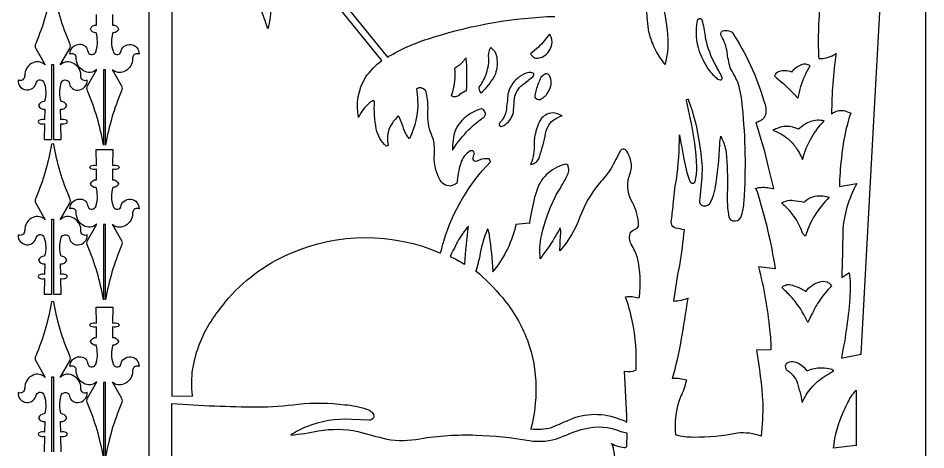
# Model space of a CAD drawing. Header units: millimetres. Extents: x -277 to 2488, y -1000 to 962.
# Drawn here: x 1507 to 2488, y -313 to 153 of the extents above; entities that cross this region are included whole.
import ezdxf

# ---------------------------------------------------------------- set-up
doc = ezdxf.new("R2010")
doc.units = ezdxf.units.MM
doc.layers.add('Image', color=70, linetype='Continuous')

msp = doc.modelspace()

# ---------------------------------------------------------------- linework, layer by layer
at = {"layer": 'Image'}
msp.add_lwpolyline([(1648, -1000), (2488, -1000), (2488, 785), (1648, 785)], close=True, dxfattribs=at)
for points in [[(2375.05, 184.15, 0.034202), (2371.79, 117.85, 0.019484), (2372.27, 109.34, -0.843352), (2372.27, 109.34, 0.143335), (2388.43, 113.24), (2391.16, 114.72), (2391.04, 114.76, 0.038373), (2386.14, 49.53, -0.213333), (2399.56, 53.08, -0.05685), (2406.94, 50.26), (2406.76, 50.51, 0.05908), (2396.68, 1.24, 0.028341), (2394.63, -29.02), (2394.63, -29.02), (2413.44, -25.84), (2413.44, -25.84), (2413.44, -25.84), (2413.44, -25.84, 0.118741), (2398.21, -78.21, -0.005641), (2397.06, -127.3), (2397.06, -127.3), (2404.68, -122.24), (2405.26, -122.18, -0.048828), (2406.01, -145.57, -0.035479), (2396.68, -213.91), (2397.91, -213.91), (2418.03, -209.93), (2418.03, -209.93), (2433.02, 62.08), (2448.02, 334.09, 0.369477)], [(1672.93, 296.5), (1672.93, -255.41), (1695.51, -254.94), (1695.43, -254.58, -0.071599), (1695.58, -225.97, -0.111799), (1717.45, -171.49, -0.013756), (1730.74, -153.67, -0.117537), (1800.83, -101.2, -0.209291), (1963.5, -100.95, -0.01175), (1966.98, -87.9, -0.121455), (2017.47, -2.29), (2017.47, -2.29, 0.470227), (2013.79, 0.89, 0.15703), (2002.58, -1.7, -0.481218), (1998.72, 0.29, -0.110846), (1999.95, 6.66), (1999.91, 7.22, 0.498474), (1995.5, 9.43, 0.206261), (1985.24, -4.21, 0.068391), (1981.2, -25.61), (1981.02, -25.38, -0.101755), (1974.19, -28.42, -0.32838), (1962.36, -20.48, -0.126551), (1956.65, 3.48, 0.047762), (1956.28, 19.84, 0.008141), (1951.32, 33.5, -0.074783), (1949.87, 56.3, 0.063302), (1947.71, 73.44, 0.051081), (1947.1, 74.61, 0.40343), (1937.32, 76.73, -0.02251), (1938.68, 64.12, -0.123386), (1929.73, 22.56, -0.099421), (1924.08, 31.96, 0.046276), (1918.51, 46.24, 0.879107), (1916.98, 46.53, 0.06525), (1908.5, 35.17, 0.149953), (1906.93, 15.42), (1904.72, 14.5, -0.152689), (1893.9, 33.24, -0.055953), (1891.98, 62.9), (1891, 64.05, 0.017043), (1886.73, 61.3, 0.127106), (1874.82, 45.61, -0.192631), (1882.42, 88.9, -0.089961), (1900.06, 107), (1805.4, 223.85, -0.035299)], [(1809.37, 230.07), (1906, 110.79, -0.012698), (1909.17, 112.5, -0.061853), (1956.6, 132.54, -0.06893), (2086.86, 154.83, 0.364267)], [(1780.18, 174.55, -0.06967), (1776.73, 141.39), (1773.71, 150.02, -0.04434), (1757.5, 215.04, -0.072309)], [(1542.95, 183.82, -0.059291), (1525.83, 125.56, 0.248044), (1525.78, 120.09), (1536.01, 102.33, 0.318641), (1523, 104.67, 0.277564), (1514.05, 92.88, -0.02743), (1513.73, 89.11, -0.483016), (1506.87, 85.93, 0.969952), (1526.57, 83.85, -0.704438), (1534.91, 82.82, -0.166429), (1535.17, 62.83, 0.331722), (1528.89, 58.72, 0.340003), (1535.69, 54.53), (1535.47, 43.09, 0.179213), (1529.35, 42.5, 0.599927), (1529.42, 39.44, 0.180821), (1535.38, 38.88), (1535.04, 21.75), (1543.18, 21.75), (1543.18, 102.98), (1545.19, 102.98), (1545.19, 21.75), (1553.34, 21.75), (1553, 38.88, 0.176895), (1559.03, 39.49, 0.599927), (1558.96, 42.54, 0.183169), (1552.92, 43.09), (1552.69, 54.53, 0.340003), (1559.49, 58.72, 0.331722), (1553.22, 62.83, -0.13246), (1553.04, 81.69, -0.600156), (1561.11, 85.01, -0.133888), (1562.43, 81.94, 0.382908), (1571.27, 75.24, 0.435338), (1581.52, 85.93, -0.502435), (1574.66, 89.11, 0.304334), (1566.97, 103.81, 0.35116), (1552.37, 102.33), (1562.6, 120.09, 0.248044), (1562.55, 125.56, -0.059291), (1545.43, 183.82, 0.319458)], [(1608.91, 156.79), (1608.68, 145.35, -0.340003), (1615.48, 141.16, -0.259714), (1612.48, 137.92, -0.122481), (1609.21, 137.05, 0.166429), (1609.46, 117.06, 0.704438), (1617.8, 116.03, -0.969952), (1637.51, 113.95, 0.483016), (1630.65, 110.77, 0.02743), (1630.32, 107, -0.277564), (1621.37, 95.22, -0.318641), (1608.36, 97.55), (1618.59, 79.79, -0.248044), (1618.54, 74.33, 0.059291), (1601.42, 16.07, -0.209547), (1601.19, 15.83), (1601.19, 96.97), (1599.18, 96.97), (1599.18, 15.83, -0.210658), (1598.94, 16.07, 0.059291), (1581.82, 74.33, -0.248044), (1581.77, 79.79), (1592, 97.55, -0.35116), (1577.4, 96.08, -0.304334), (1569.72, 110.77, 0.502435), (1562.86, 113.95, -0.435338), (1573.1, 124.64, -0.382908), (1581.95, 117.94, 0.133888), (1583.27, 114.87, 0.600156), (1591.34, 118.19, 0.13246), (1591.16, 137.05, -0.331722), (1584.88, 141.16, -0.340003), (1591.68, 145.35), (1591.59, 149.97), (1591.46, 156.79, -0.183169)], [(1553.34, -315.63), (1553, -298.5, 0.176895), (1559.03, -297.89, 0.599927), (1558.96, -294.84, 0.183169), (1552.92, -294.29), (1552.69, -282.85, 0.340003), (1559.49, -278.66, 0.331722), (1553.22, -274.55, -0.13246), (1553.04, -255.69, -0.600156), (1561.11, -252.36, -0.133888), (1562.43, -255.44, 0.382908), (1571.27, -262.14, 0.435338), (1581.52, -251.45, -0.502435), (1574.66, -248.27, 0.304334), (1566.97, -233.57, 0.35116), (1552.37, -235.05), (1562.6, -217.29, 0.248044), (1562.55, -211.82, -0.059291), (1545.43, -153.56, 0.319458), (1542.95, -153.56, -0.059291), (1525.83, -211.82, 0.248044), (1525.78, -217.29), (1536.01, -235.05, 0.318641), (1523, -232.71, 0.277564), (1514.05, -244.5, -0.02743), (1513.73, -248.27, -0.483016), (1506.87, -251.45, 0.969952), (1526.57, -253.53, -0.704438), (1534.91, -254.56, -0.166429), (1535.17, -274.55, 0.331722), (1528.89, -278.66, 0.340003), (1535.69, -282.85), (1535.47, -294.29, 0.179213), (1529.35, -294.88, 0.599927), (1529.42, -297.94, 0.180821), (1535.38, -298.5), (1535.04, -315.63)], [(1598.94, -321.31, 0.059291), (1581.82, -263.05, -0.248044), (1581.77, -257.59), (1592, -239.83, -0.35116), (1577.4, -241.3, -0.304334), (1569.72, -226.6, 0.502435), (1562.86, -223.43, -0.435338), (1573.1, -212.74, -0.382908), (1581.95, -219.43, 0.133888), (1583.27, -222.51, 0.600156), (1591.34, -219.19, 0.13246), (1591.16, -200.33, -0.331722), (1584.88, -196.22, -0.340003), (1591.68, -192.03), (1591.59, -187.41), (1591.46, -180.58, -0.183169), (1585.41, -180.04, -0.599927), (1585.34, -176.98, -0.176895), (1591.37, -176.38), (1591.03, -159.25), (1609.33, -159.25), (1608.99, -176.38, -0.180821), (1614.95, -176.94, -0.599927), (1615.02, -180, -0.179213), (1608.91, -180.58), (1608.68, -192.03, -0.340003), (1615.48, -196.22, -0.259714), (1612.48, -199.46, -0.122481), (1609.21, -200.33, 0.166429), (1609.46, -220.32, 0.704438), (1617.8, -221.35, -0.969952), (1637.51, -223.43, 0.483016), (1630.65, -226.6, 0.02743), (1630.32, -230.38, -0.277564), (1621.37, -242.16, -0.318641), (1608.36, -239.83), (1618.59, -257.59, -0.248044), (1618.54, -263.05, 0.059291), (1601.42, -321.31, -0.209547)], [(1601.19, -321.55), (1601.19, -240.41), (1599.18, -240.41), (1599.18, -321.55, -0.210658)], [(1672.93, -342.35), (1672.93, -263.36, 0.014873), (1765.41, -266.97, 0.031739), (1809.67, -263.91, -0.058092), (1859.91, -264.69, -0.07814), (1883.46, -269.43, -0.250814), (1890.94, -275.27, -0.385971), (1888.52, -280.96, -0.089837), (1886.74, -281.42), (1867.05, -280.44, 0.10574), (1818.4, -288.28, 0.035991), (1801.53, -297.35, 0.026158), (1831.42, -292.91, -0.097258), (1874.1, -293.52, 0.007402), (1905.34, -301.68, 0.095299), (1941.2, -301.25, -0.049477), (2001.8, -297.37, -0.034434), (2059.04, -303.16, 0.132182), (2092.7, -300.13, -0.043388), (2118.97, -290.44, -0.163403), (2158.39, -293.36, -0.013113), (2164.63, -295), (2164.63, -295), (2164.45, -309.83, -0.312544), (2161.76, -311.06, -0.100958), (2148.45, -306.9), (2149.89, -310.81), (2149.72, -310.48, -0.054288), (2152.49, -339.82, -0.109153)]]:
    msp.add_lwpolyline(points, format="xyb", dxfattribs=at)
for points in [[(2208.92, 118.44, -0.034074), (2206.22, 103, 0.151169), (2206.22, 103, -0.07518), (2192.71, 125.34, -0.052565), (2188.22, 140.48, -0.073141), (2188.08, 194.27, -0.580823), (2188.63, 194.72, -0.363194), (2188.88, 194.31, -0.0679), (2202.2, 169.12, -0.023199), (2205.07, 159.96, -0.058676), (2209.19, 119.78), (2208.92, 118.44)], [(2244.39, 152.26, 0.202633), (2241.72, 151.52, 0.133269), (2240.72, 150.17, 0.128349), (2243.1, 117.03, 0.05182), (2248.95, 104.31, 0.088349), (2257.88, 91.75, 0.025434), (2261.34, 88.69, 0.175127), (2265.5, 86.34, 0.034498), (2266.5, 86.24, 0.21303), (2267.83, 87.67, 0.168924), (2267.82, 89.15, 0.011192), (2260.28, 102.93, -0.064618), (2250.25, 129.74, -0.003293), (2249.93, 131.16, 0.02375), (2247, 148.5, 0.225661), (2244.39, 152.26, 0.074406)], [(2322.29, -31.37, 0.08948), (2307.63, -30.34, 0.07541), (2304.03, -31.49), (2304.03, -31.02), (2305.62, -34.48), (2305.54, -34.24, -0.037271), (2325.13, -117.68), (2324.95, -117.76), (2307.1, -115.73), (2306.97, -115.73, -0.041457), (2319.14, -183.47, -0.03085), (2320.45, -205.38), (2305.25, -205.61), (2305.02, -205.53, -0.022667), (2311.81, -262.43, -0.029224), (2309.85, -298.65, -0.659418), (2309.85, -298.65, 0.121723), (2284.42, -295.34, -0.049427), (2236.82, -299.83, -0.061954), (2217.74, -297.35, -0.112826), (2223.08, -255.81, 0.058655), (2229.28, -238.61), (2229.62, -238.2, 0.080241), (2214.2, -236.16), (2214.2, -236.16, 0.024994), (2223.65, -195.24, 0.005726), (2231.01, -149.62, -0.069153), (2215.67, -153.13), (2215.67, -153.13, -0.020967), (2221.91, -114.14, 0.017558), (2227.06, -75.62, -0.00761), (2217.54, -73.91, -0.269028), (2212.96, -68.79, -0.059108), (2212.84, -67.27, 0.007336), (2214.94, -48.7, -0.033538), (2218.33, -21.59, 0.034444), (2221.66, 26.94, 0.001864), (2226.15, 2.4, 0.049951), (2232.98, -23.33, 0.613711), (2238.41, -24.15, 0.05585), (2238.7, -23.61, 0.070362), (2240.33, -8.23, 0.04748), (2233.68, 43.75), (2229.26, 64.05, -0.812802), (2230.75, 65.01, -1.759375), (2231.34, 65.02, -0.138737), (2231.2, 64.89, -0.055929), (2243.31, 16.77, -0.031918), (2246.21, -11.26, -0.016029), (2243.77, -41.52, 0.305954), (2245.48, -49.12, 0.348412), (2254.28, -47.59), (2254.75, -46.99, 0.068086), (2260.25, -31, 0.032276), (2265.43, 16.74, -0.048894), (2266.28, 25.33, -0.084675), (2272.08, 7.9, -0.023457), (2273.61, -32.47, 0.057004), (2274.56, -58.13, 0.188044), (2276.98, -64.94, 0.325787), (2286.46, -64.12, 0.079931), (2287.96, -62.32, 0.076135), (2291.54, -44.44, 0.042655), (2289.78, 56.88, 0.069677), (2284.66, 83.79, 0.023183), (2276.59, 99.4, -0.04149), (2273.19, 116.24, 0.095942), (2267.06, 133.41, -0.439496), (2268.54, 139.13, -0.153635), (2271.61, 139.63, -0.112867), (2278.5, 137.86), (2278.5, 137.86, -0.074997), (2313.03, 63.22, -0.162373), (2314.6, 48.54, -0.24717), (2306.22, 40.72, -0.387253), (2304.27, 40.31, -0.019251), (2317.69, -7.92, 0.001087), (2323.39, -31.14, -0.090805)], [(2081.21, 135.5, -0.049943), (2069.23, 121.71, -0.029813), (2060.62, 114.53, 0.108968), (2063.01, 111.33, 0.108523), (2067, 109.5, 0.088283), (2073.18, 110.9, 0.073673), (2077.62, 113.73, 0.076398), (2080.98, 117.66, 0.070836), (2082.82, 121.87, 0.201366), (2083.05, 132.23, 0.067415)], [(2017.6, 121.21, -0.090192), (2021.99, 116.79, -0.118822), (2024.4, 109.15, -0.011004), (2024.43, 108.4, -0.123424), (2021.86, 90.75, -0.00636), (2021.49, 89.88, -0.058583), (2007.18, 71.89, -0.130036), (2005.13, 77.37, -0.02414), (2005.08, 78.46), (2005.1, 78.22, 0.070773), (2012.29, 91.19, 0.091183), (2015.68, 109.32, -0.156732), (2017.22, 120.46, -0.011216), (2017.6, 121.21, -0.491054)], [(1991.47, 74.47, 0.043537), (1990.95, 110.16, -0.077447), (1982.56, 101.27, -0.028907), (1978.65, 98.59), (1978.65, 98.59, -0.100942), (1975.83, 71.96, -0.014363), (1974.83, 69.41), (1974.83, 69.41, 0.172321), (1979.21, 68.19, 0.139568), (1982.93, 69.28, 0.095839), (1984.77, 70.99, -0.112559), (1991.47, 74.47, -0.015818), (1991.47, 74.47)], [(2342.81, 94.68, 0.183607), (2329.29, 95.14, 0.017395), (2328.07, 94.68, 0.099013), (2324.98, 91.65, 0.033254), (2324.26, 90.44, -0.393356), (2324.26, 90.44, -0.04359), (2324.26, 90.44, -0.028131), (2343.22, 73.31, 0.005007), (2349.57, 66.64), (2350.09, 66.81, -0.068403), (2357.4, 91.09, -0.030599), (2362.89, 101.37, 0.537768), (2363, 101.5, 0.334101), (2363, 101.5, 0.21826), (2353.4, 102.57, 0.008192), (2353.08, 102.44, 0.065264), (2344.46, 96.63, 0.022543), (2342.81, 94.68)], [(2026.67, 38.66, 0.253594), (2027.56, 36.56, 0.245654), (2030.03, 36.1, 0.093425), (2036.74, 40.88, 0.097649), (2041.11, 47.63, 0.058885), (2042.33, 52.18, -0.006842), (2043.46, 67.2, -0.111658), (2048.08, 77.02, -0.043601), (2051.14, 80.3, 0.006232), (2062.06, 88.67, 0.173433), (2063.86, 90.43, 0.169444), (2064.13, 92.72, 0.195917), (2059.68, 94.35, 0.037594), (2058.73, 94.24, 0.085432), (2048.58, 89.37, 0.07885), (2041.54, 82.5, 0.092088), (2036.73, 72.78, 0.014127), (2036.32, 71.18, -0.016334), (2034.23, 52.76, -0.110053), (2029.8, 42.66, -0.032723), (2027.58, 40.02, 0.142175)], [(2065.69, 67.12, -0.119653), (2066.3, 72.53, -0.045572), (2070.55, 85.29, -0.109226), (2073.05, 90.09, -0.091656), (2076.82, 93.19, -0.160467), (2079.36, 92.75, -0.129674), (2080.78, 91.45, -0.016032), (2080.9, 91.25, -0.109027), (2082.61, 83.44, -0.112394), (2080.74, 75.32, -0.052311), (2078.59, 71.87, -0.093375), (2075.1, 67.42, -0.075569), (2070.98, 64.8, -0.160698), (2067.81, 65.18, -0.124534), (2066, 66.64, -0.031895)], [(2007.59, 54.91, 0.071106), (1995.79, 49.85, 0.065982), (1986.91, 42.72, 0.068112), (1980.33, 33.65, 0.01377), (1979.33, 31.66, 0.082203), (1976.28, 10.52, 0.394168), (1976.28, 10.52, 0.0328), (1976.39, 10.42, -0.055445), (1994.09, 32.49, -0.034659), (2007.9, 44.46, 0.123772), (2010.82, 46.68, 0.112558), (2012.19, 49.47, 0.148397), (2010.11, 53.47, 0.057815), (2008.64, 54.66, 0.002623), (2007.59, 55.4, -0.288693)], [(2094.78, 47.25, 0.125884), (2084.41, 50.73, 0.104594), (2077.02, 48.25, 0.096412), (2071.95, 43.8, 0.012608), (2071.44, 43.1, 0.080192), (2065.43, 26.3, 0.030803), (2064.61, 19.56, -0.089026), (2062, -1.93, -0.048038), (2060.63, -5.07, 0.126021), (2066.02, -3.11, 0.116339), (2069.35, 0.49, 0.015575), (2069.65, 1.06, 0.032128), (2076.39, 25.38, -0.118616), (2080.04, 36.69, -0.052253), (2083.4, 41.1, -0.071708), (2093.74, 47.41)], [(2350.35, 32.82, 0.126669), (2337.73, 35.92, 0.099967), (2327.11, 33.72, 0.006031), (2322.78, 31.78, -0.06822), (2335.25, 25.41, -0.06671), (2344.9, 16.6, -0.016649), (2347.27, 13.52, -0.057004), (2354.77, 0.21), (2354.77, 0.21, -0.070376), (2364.36, 23.73, -0.058801), (2378.05, 41.92, 0.139509), (2363.51, 41.24, 0.073553), (2356.85, 37.87, 0.016419), (2350.35, 32.82)], [(1543.18, -64.11), (1545.19, -64.11), (1545.19, -145.34), (1553.34, -145.34), (1553, -128.21, 0.176895), (1559.03, -127.6, 0.599927), (1558.96, -124.54, 0.183169), (1552.92, -124), (1552.69, -112.55, 0.340003), (1559.49, -108.36, 0.331722), (1553.22, -104.26, -0.13246), (1553.04, -85.39, -0.600156), (1561.11, -82.07, -0.133888), (1562.43, -85.15, 0.382908), (1571.27, -91.84, 0.435338), (1581.52, -81.15, -0.502435), (1574.66, -77.98, 0.304334), (1566.97, -63.28, 0.35116), (1552.37, -64.75), (1562.6, -46.99, 0.248044), (1562.55, -41.53, -0.059291), (1545.43, 16.73, 0.319458), (1542.95, 16.73, -0.059291), (1525.83, -41.53, 0.248044), (1525.78, -46.99), (1536.01, -64.75, 0.318641), (1523, -62.42, 0.277564), (1514.05, -74.2, -0.02743), (1513.73, -77.98, -0.483016), (1506.87, -81.15, 0.969952), (1526.57, -83.23, -0.704438), (1534.91, -84.26, -0.166429), (1535.17, -104.26, 0.331722), (1528.89, -108.36, 0.340003), (1535.69, -112.55), (1535.47, -124, 0.179213), (1529.35, -124.59, 0.599927), (1529.42, -127.64, 0.180821), (1535.38, -128.21), (1535.04, -145.34), (1543.18, -145.34)], [(1601.19, -70.12), (1599.18, -70.12), (1599.18, -151.26, -0.210658), (1598.94, -151.02, 0.059291), (1581.82, -92.76, -0.248044), (1581.77, -87.3), (1592, -69.54, -0.35116), (1577.4, -71.01, -0.304334), (1569.72, -56.31, 0.502435), (1562.86, -53.14, -0.435338), (1573.1, -42.45, -0.382908), (1581.95, -49.14, 0.133888), (1583.27, -52.22, 0.600156), (1591.34, -48.9, 0.13246), (1591.16, -30.03, -0.331722), (1584.88, -25.93, -0.340003), (1591.68, -21.74), (1591.59, -17.12), (1591.46, -10.29, -0.183169), (1585.41, -9.75, -0.599927), (1585.34, -6.69, -0.176895), (1591.37, -6.08), (1591.03, 11.05), (1609.33, 11.05), (1608.99, -6.08, -0.180821), (1614.95, -6.65, -0.599927), (1615.02, -9.7, -0.179213), (1608.91, -10.29), (1608.68, -21.74, -0.340003), (1615.48, -25.93, -0.259714), (1612.48, -29.17, -0.122481), (1609.21, -30.03, 0.166429), (1609.46, -50.03, 0.704438), (1617.8, -51.06, -0.969952), (1637.51, -53.14, 0.483016), (1630.65, -56.31, 0.02743), (1630.32, -60.09, -0.277564), (1621.37, -71.87, -0.318641), (1608.36, -69.54), (1618.59, -87.3, -0.248044), (1618.54, -92.76, 0.059291), (1601.42, -151.02, -0.209547), (1601.19, -151.25)], [(2178.32, -148.32, 0.087749), (2176.33, -105.8, 0.054125), (2169.57, -91.33, -0.232955), (2168.91, -78.4, -0.123287), (2174.61, -74.7, 0.299135), (2177.56, -70.34, 0.112731), (2171.21, -46.95, -0.211326), (2166.88, -18.87, 0.09911), (2169.9, -5.17, 0.107575), (2164.73, 9.06, 0.520878), (2157.86, 9.84), (2157.61, 9.53, -0.018123), (2147.44, -9.85, -0.052178), (2135.13, -25.17, 0.080687), (2114.13, -61.8, -0.094417), (2092.48, -98.3, -0.97213), (2092.48, -98.3, -0.315954), (2092.48, -98.3, -0.02253), (2093.45, -79.82, 0.101349), (2092.7, -73.52), (2092.7, -73.52, -0.03), (2079.31, -95.59, -0.001316), (2071.03, -107.09, 0.087577), (2070.69, -101.1, -0.07884), (2074.13, -75.88, -0.054708), (2088.83, -37.07, 0.029262), (2099.19, -19.29, 0.227658), (2101.53, -7.04, 0.390819), (2097.49, -5.11, 0.132436), (2077.59, -16.42, 0.087814), (2069.32, -28.05, 0.047371), (2062.02, -54.16, 0.023353), (2059.42, -68.79), (2059.07, -68.63), (2044.86, -69.93), (2045.03, -69.77, -0.11471), (2021.4, -119.06), (2019.73, -121.1), (2020.25, -120.29, 0.018584), (2016.49, -82.45, 0.087701), (2014.35, -74.66, 0.055132), (2006.36, -100.92, -0.023368), (2001.67, -120.45), (2001.53, -119.96, -0.039166), (2030.59, -149.3, -0.087017), (2057.24, -194.98, -0.087532), (2066.49, -245.57, -0.065259), (2061.15, -290.76), (2060.8, -290.76, 0.093798), (2083.34, -289.08, 0.009621), (2101.81, -281.15, -0.207792), (2157.85, -280.37, -0.111274), (2164.8, -283.52, 0.012971), (2162.1, -228.43), (2162.1, -228.43, 0.162498), (2174.85, -227.05), (2174.85, -227.05, 0.058447), (2170.71, -173.79, 0.02696), (2163.33, -147.99, -0.100006), (2177.41, -149.19, 0.204841)], [(2356.33, -45.81, -0.095395), (2363.82, -40.66, -0.154368), (2380.72, -39.8, -0.00624), (2383.54, -40.59, 0.04807), (2367.64, -60.44, 0.004933), (2366.24, -62.62, 0.044095), (2357.89, -82.64, -0.115609), (2355.23, -80.1, -0.068077), (2354.35, -78.23, 0.074074), (2345.34, -60.82, 0.050944), (2335.98, -50.32, 0.002926), (2332.06, -46.79, -0.130598), (2341.31, -43.78, -0.047971), (2344.98, -43.93, -0.028034), (2356.33, -45.81)], [(1993.58, -71.7, 0.050897), (1981.68, -88.82, 0.018259), (1978.36, -95.38, 0.055772), (1973.85, -104.55), (1973.85, -104.55, -0.023642), (1989.41, -112.73), (1989.66, -112.5, -0.011234), (1993.58, -71.7, -0.083576)], [(2360.4, -175.88, 0.063278), (2347.12, -153.6, 0.018281), (2342.15, -147.72, 0.019741), (2332.21, -138.08, -0.138493), (2336.67, -135.27, -0.094299), (2340.42, -134.89, -0.076779), (2353.02, -139.18, -0.015537), (2355.33, -140.48, 0.003135), (2358.32, -142.21), (2358.32, -142.21, -0.095437), (2364.94, -135.73, -0.085481), (2373.39, -131.94, -0.1998), (2381.22, -131.95, -0.113814), (2384.71, -134.42, -0.029224), (2385.9, -136.24), (2386, -136.5, 0.051698), (2371.85, -153.83, 0.031721), (2365.3, -165.62, 0.003315), (2360.89, -175.19)], [(2388.71, -227.86, 0.120946), (2378.18, -225.16, 0.028512), (2375.12, -225.05, 0.084512), (2359.91, -227.86), (2359.79, -227.97, 0.078174), (2351.38, -220.86, 0.141619), (2344.13, -218.39, 0.116018), (2337.92, -219.53, 0.156257), (2336.19, -221.75, 0.193161), (2337.12, -226.82, -0.208095), (2337.12, -226.82, -0.019651), (2337.12, -226.82, -0.07971), (2344.27, -232.76, -0.063228), (2348.2, -238.59, -0.027233), (2354.4, -262.08, -0.074772), (2363.92, -246.57, -0.041687), (2371.39, -239.07, -0.031362), (2388.71, -227.86)], [(2388, -311.5, -0.071368), (2399.27, -271.32, -0.017152), (2403.71, -262.11, -0.064038), (2412.61, -248.95), (2412.61, -248.71), (2412.61, -308.87), (2411.88, -308.64), (2388, -311.5)], [(2148.45, -306.9, -0.002465), (2148.16, -306.73), (2148.33, -306.57)]]:
    msp.add_lwpolyline(points, format="xyb", close=True, dxfattribs=at)
msp.add_lwpolyline([(1543.18, -315.63), (1543.18, -234.4), (1545.19, -234.4), (1545.19, -315.63)], dxfattribs=at)

doc.saveas('drawing.dxf')
